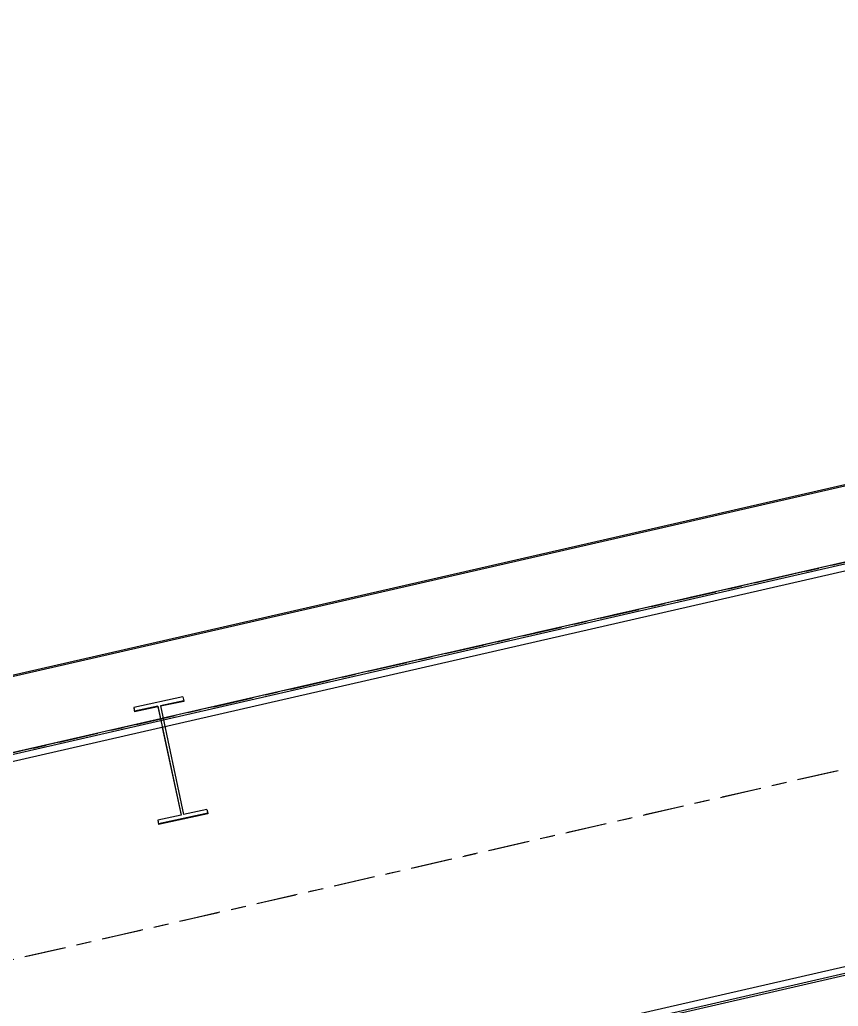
# Model space of a CAD drawing. Header units: millimetres. Extents: x 2368 to 8313, y 7493 to 11698.
# Drawn here: x 3628.8 to 3690.8, y 11277.5 to 11352.2 of the extents above; entities that cross this region are included whole.
import ezdxf

# ---------------------------------------------------------------- set-up
doc = ezdxf.new("R2010")
doc.units = ezdxf.units.MM
doc.linetypes.add('XKITLINE00', pattern=[0])
doc.linetypes.add('XKITLINE03', pattern=[6, 3, -1, 1, -1])

msp = doc.modelspace()

# ---------------------------------------------------------------- linework, layer by layer
at = {"color": 8, "linetype": 'XKITLINE00'}
for p, q in [((3844.9988, 11352.1572), (3519.4171, 11277.6421)), ((3845.0211, 11352.0597), (3519.4394, 11277.5446)), ((3846.3036, 11346.4563), (3520.7218, 11271.9411)), ((3846.4162, 11345.9641), (3520.8344, 11271.449)), ((3852.9248, 11317.5259), (3527.3431, 11243.0107)), ((3853.0375, 11317.0337), (3527.4557, 11242.5185)), ((3853.0706, 11316.8891), (3610.9049, 11261.4652)), ((3698.2113, 11312.7149), (3639.6786, 11299.3187)), ((3641.1795, 11300.9379), (3637.4634, 11300.1437)), ((3641.2405, 11300.6522), (3639.4744, 11300.2748)), ((3639.4744, 11300.2748), (3641.2327, 11292.0427)), ((3641.2405, 11300.6015), (3639.4847, 11300.2264)), ((3641.1795, 11300.9379), (3641.2405, 11300.6522)), ((3641.2405, 11300.6522), (3641.2405, 11300.6015)), ((3637.4634, 11300.1437), (3637.5244, 11299.8581)), ((3637.4634, 11300.1437), (3637.4634, 11300.0932)), ((3637.4737, 11300.0954), (3637.4634, 11300.0932)), ((3637.4634, 11300.0932), (3637.5244, 11299.8077)), ((3639.2905, 11300.2355), (3637.5244, 11299.8581)), ((3639.2905, 11300.1849), (3637.5244, 11299.8077)), ((3637.5244, 11299.8581), (3637.5244, 11299.8077)), ((3639.2905, 11300.2355), (3641.0489, 11292.0034)), ((3639.2905, 11300.2355), (3639.2905, 11300.1849)), ((3639.2905, 11300.1849), (3639.4851, 11299.2744)), ((3639.4953, 11299.2767), (3580.8687, 11285.859)), ((3639.6216, 11298.6355), (3641.0393, 11292.0014)), ((3643.0599, 11292.1345), (3639.3438, 11291.3404)), ((3643.0599, 11292.0876), (3639.3438, 11291.2938)), ((3642.9989, 11292.4201), (3641.2327, 11292.0427)), ((3642.9989, 11292.4201), (3643.0599, 11292.1345)), ((3643.0599, 11292.1345), (3643.0599, 11292.0876)), ((3641.0489, 11292.0034), (3639.2828, 11291.626)), ((3639.2828, 11291.626), (3639.3438, 11291.3404)), ((3639.2828, 11291.626), (3639.2828, 11291.5793)), ((3639.2923, 11291.5813), (3639.2828, 11291.5793)), ((3639.2828, 11291.5793), (3639.3438, 11291.2938)), ((3639.3438, 11291.3404), (3639.3438, 11291.2938))]:
    msp.add_line(p, q, dxfattribs=at)
at = {"color": 8, "linetype": 'XKITLINE03'}
for p, q in [((3520.6886, 11272.0857), (3846.2704, 11346.6009)), ((3846.2705, 11346.6009), (3520.6887, 11272.0857)), ((3524.0887, 11257.2298), (3849.6704, 11331.745)), ((3524.0888, 11257.2298), (3849.6705, 11331.745)), ((3576.5882, 11269.2452), (3740.5881, 11306.7796)), ((3641.2018, 11291.6907), (3641.2018, 11291.7374))]:
    msp.add_line(p, q, dxfattribs=at)
at = {"color": 8, "linetype": 'XKITLINE00'}
msp.add_circle((3641.2018, 11291.6907), 0.004, dxfattribs=at)

doc.saveas('drawing.dxf')
